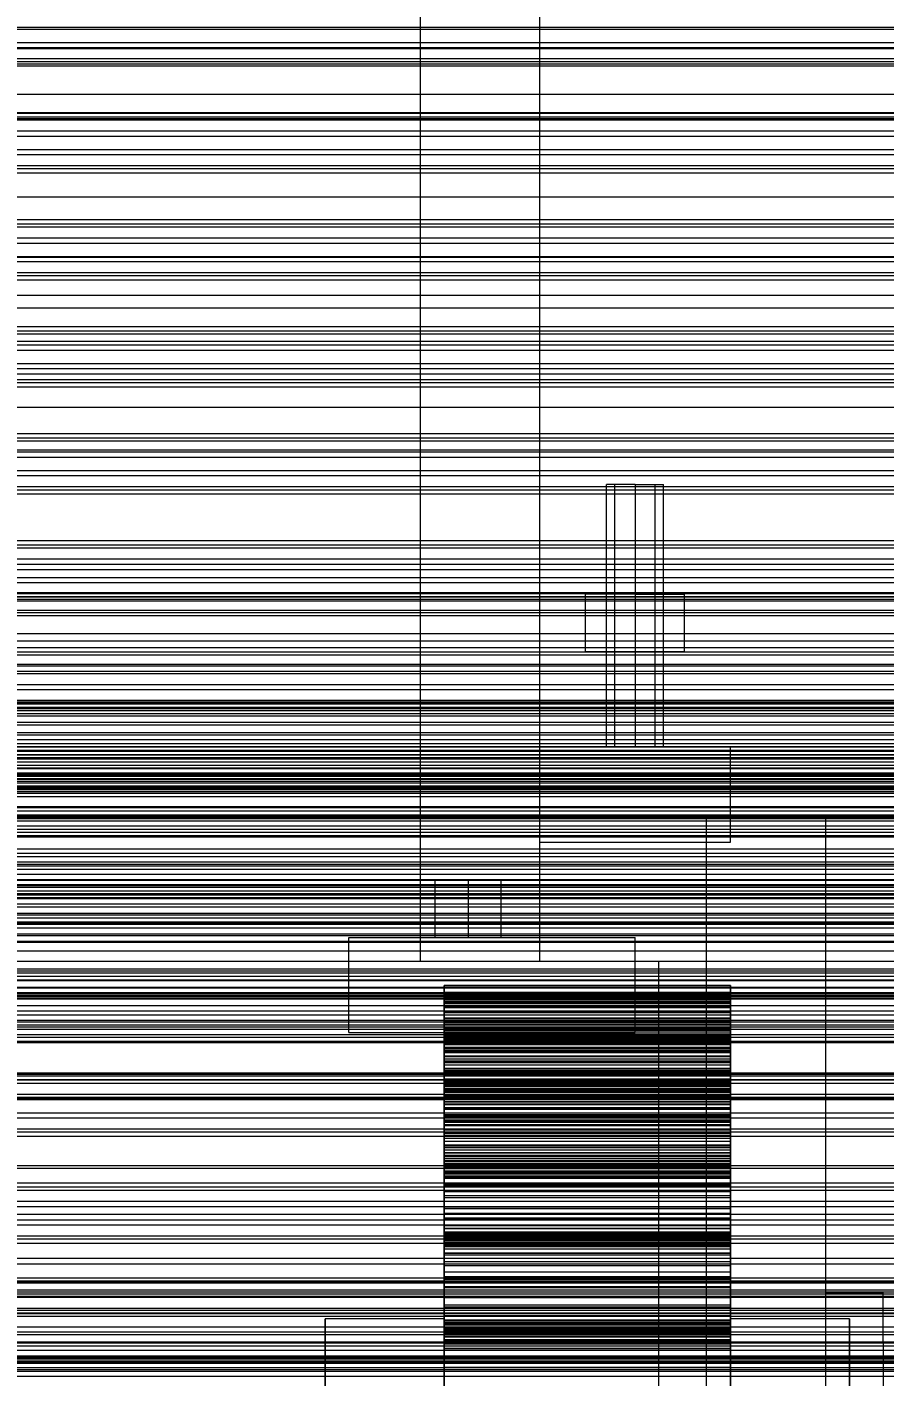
# Model space of a CAD drawing. Header units: millimetres. Extents: x -1970 to 59977, y -65068 to 6837.
# Drawn here: x 482.5 to 662.2, y -33817 to -33534 of the extents above; entities that cross this region are included whole.
import ezdxf

# ---------------------------------------------------------------- set-up
doc = ezdxf.new("R2010")
doc.units = ezdxf.units.MM
for name, color, linetype, lineweight in [('COTAS_O', 1, 'Continuous', 0), ('frontal_briquetadora', 7, 'Continuous', 0), ('frontal_C03', 7, 'Continuous', 0), ('frontal_mezcladora', 7, 'Continuous', 0), ('frontal_secador', 7, 'Continuous', 0), ('frontal_tolva', 7, 'Continuous', 0)]:
    doc.layers.add(name, color=color, linetype=linetype, lineweight=lineweight)
doc.dimstyles.new('R19_100', dxfattribs={"dimtxt": 250, "dimasz": 150, "dimexe": 150, "dimexo": 80, "dimgap": 100, "dimtad": 1, "dimtih": 1, "dimtoh": 1, "dimdsep": 46, "dimcen": 0.09, "dimadec": 0, "dimazin": 0, "dimtfac": 1, "dimtdec": 4, "dimtofl": 0, "dimtmove": 0, "dimatfit": 3, "dimfxl": 1, "dimtolj": 1, "dimtzin": 0, "dimarcsym": 0})

# ---------------------------------------------------------------- blocks, each defined once
blk = doc.blocks.new('*D39')
at = {"layer": 'COTAS_O', "color": 0, "lineweight": -2, "transparency": 16777216}
for p, q in [((-1725, -34320), (-1725, -33550)), ((1725, -34320), (1725, -33550)), ((-1575, -33700), (1575, -33700))]:
    blk.add_line(p, q, dxfattribs=at)
at = {"layer": 'COTAS_O', "color": 0, "transparency": 16777216}
for points in [[(-1575, -33675), (-1575, -33725), (-1725, -33700)], [(1575, -33675), (1575, -33725), (1725, -33700)]]:
    blk.add_solid(points, dxfattribs=at)
at = {"layer": 'Defpoints', "color": 0, "transparency": 16777216}
for p in [(1725, -33700), (-1725, -34400), (1725, -34400)]:
    blk.add_point(p, dxfattribs=at)

msp = doc.modelspace()

# ---------------------------------------------------------------- linework, layer by layer
at = {"layer": 'frontal_briquetadora'}
for p, q in [((570, -33737.351), (570, -33735.082)), ((630, -33735.082), (570, -33735.082)), ((570, -33735.082), (570, -33735.179)), ((630, -33735.179), (570, -33735.179)), ((570, -33735.179), (570, -33737.484)), ((570, -33738.497), (570, -33736.551)), ((630, -33736.551), (570, -33736.551)), ((570, -33736.551), (570, -33738.15)), ((630, -33737.351), (630, -33735.082)), ((630, -33735.082), (630, -33735.179)), ((630, -33735.179), (630, -33737.484)), ((630, -33738.497), (630, -33736.551)), ((630, -33736.551), (630, -33738.15)), ((570, -33738.815), (570, -33737.026)), ((630, -33737.026), (570, -33737.026)), ((570, -33737.026), (570, -33738.924)), ((570, -33739.636), (570, -33737.351)), ((630, -33737.351), (570, -33737.351)), ((630, -33737.484), (570, -33737.484)), ((570, -33737.484), (570, -33739.8)), ((630, -33738.15), (570, -33738.15)), ((570, -33738.15), (570, -33740.677)), ((570, -33740.487), (570, -33738.497)), ((630, -33738.497), (570, -33738.497)), ((570, -33741.363), (570, -33738.815)), ((630, -33738.815), (570, -33738.815)), ((630, -33738.924), (570, -33738.924)), ((570, -33738.924), (570, -33740.87)), ((630, -33738.815), (630, -33737.026)), ((630, -33737.026), (630, -33738.924)), ((630, -33739.636), (630, -33737.351)), ((630, -33737.484), (630, -33739.8)), ((630, -33738.15), (630, -33740.677)), ((630, -33740.487), (630, -33738.497)), ((630, -33741.363), (630, -33738.815)), ((630, -33738.924), (630, -33740.87)), ((570, -33741.93), (570, -33739.636)), ((630, -33739.636), (570, -33739.636)), ((630, -33739.8), (570, -33739.8)), ((570, -33739.8), (570, -33742.123)), ((570, -33742.516), (570, -33740.487)), ((630, -33740.487), (570, -33740.487)), ((630, -33740.677), (570, -33740.677)), ((570, -33740.677), (570, -33743.186)), ((630, -33740.87), (570, -33740.87)), ((570, -33740.87), (570, -33742.858)), ((570, -33743.89), (570, -33741.363)), ((630, -33741.363), (570, -33741.363)), ((570, -33744.23), (570, -33741.93)), ((630, -33741.93), (570, -33741.93)), ((630, -33742.123), (570, -33742.123)), ((570, -33742.123), (570, -33744.446)), ((630, -33741.93), (630, -33739.636)), ((630, -33739.8), (630, -33742.123)), ((630, -33742.516), (630, -33740.487)), ((630, -33740.677), (630, -33743.186)), ((630, -33740.87), (630, -33742.858)), ((630, -33743.89), (630, -33741.363)), ((630, -33744.23), (630, -33741.93)), ((630, -33742.123), (630, -33744.446)), ((570, -33744.58), (570, -33742.516)), ((630, -33742.516), (570, -33742.516)), ((570, -33742.858), (570, -33744.886)), ((570, -33746.078), (570, -33742.862)), ((630, -33742.862), (570, -33742.862)), ((570, -33742.862), (570, -33744.352)), ((630, -33743.186), (570, -33743.186)), ((570, -33743.186), (570, -33745.672)), ((570, -33745.318), (570, -33743.885)), ((630, -33743.885), (570, -33743.885)), ((570, -33743.885), (570, -33747.277)), ((570, -33746.39), (570, -33743.89)), ((570, -33746.528), (570, -33744.23)), ((630, -33744.23), (570, -33744.23)), ((630, -33744.352), (570, -33744.352)), ((570, -33744.352), (570, -33745.915)), ((630, -33744.446), (570, -33744.446)), ((570, -33744.446), (570, -33746.764)), ((570, -33746.676), (570, -33744.58)), ((630, -33744.58), (570, -33744.58)), ((630, -33744.886), (570, -33744.886)), ((570, -33744.886), (570, -33746.95)), ((630, -33744.58), (630, -33742.516)), ((630, -33742.858), (630, -33744.886)), ((630, -33746.078), (630, -33742.862)), ((630, -33742.862), (630, -33744.352)), ((630, -33743.186), (630, -33745.672)), ((630, -33745.318), (630, -33743.885)), ((630, -33743.885), (630, -33747.277)), ((630, -33746.39), (630, -33743.89)), ((630, -33746.528), (630, -33744.23)), ((630, -33744.352), (630, -33745.915)), ((630, -33744.446), (630, -33746.764)), ((630, -33746.676), (630, -33744.58)), ((630, -33744.886), (630, -33746.95)), ((570, -33746.827), (570, -33745.318)), ((630, -33745.318), (570, -33745.318)), ((630, -33745.672), (570, -33745.672)), ((570, -33745.672), (570, -33748.127)), ((630, -33745.915), (570, -33745.915)), ((570, -33745.915), (570, -33747.548)), ((570, -33748.735), (570, -33746.078)), ((630, -33746.078), (570, -33746.078)), ((570, -33748.856), (570, -33746.39)), ((630, -33746.39), (570, -33746.39)), ((570, -33748.819), (570, -33746.528)), ((630, -33746.528), (570, -33746.528)), ((570, -33748.801), (570, -33746.676)), ((630, -33746.676), (570, -33746.676)), ((630, -33746.764), (570, -33746.764)), ((570, -33746.764), (570, -33749.07)), ((570, -33748.409), (570, -33746.827)), ((630, -33746.827), (570, -33746.827)), ((630, -33746.95), (570, -33746.95)), ((570, -33746.95), (570, -33749.047)), ((630, -33747.277), (570, -33747.277)), ((570, -33747.277), (570, -33749.94)), ((630, -33747.548), (570, -33747.548)), ((570, -33747.548), (570, -33749.25)), ((630, -33746.827), (630, -33745.318)), ((630, -33745.672), (630, -33748.127)), ((630, -33745.915), (630, -33747.548)), ((630, -33748.735), (630, -33746.078)), ((630, -33748.856), (630, -33746.39)), ((630, -33748.819), (630, -33746.528)), ((630, -33748.801), (630, -33746.676)), ((630, -33746.764), (630, -33749.07)), ((630, -33748.409), (630, -33746.827)), ((630, -33746.95), (630, -33749.047)), ((630, -33747.277), (630, -33749.94)), ((630, -33747.548), (630, -33749.25)), ((630, -33748.127), (570, -33748.127)), ((570, -33748.127), (570, -33750.545)), ((570, -33750.064), (570, -33748.409)), ((630, -33748.409), (570, -33748.409)), ((570, -33751.343), (570, -33748.735)), ((630, -33748.735), (570, -33748.735)), ((570, -33750.953), (570, -33748.801)), ((630, -33748.801), (570, -33748.801)), ((570, -33751.095), (570, -33748.819)), ((630, -33748.819), (570, -33748.819)), ((570, -33751.279), (570, -33748.856)), ((630, -33748.856), (570, -33748.856)), ((630, -33749.047), (570, -33749.047)), ((570, -33749.047), (570, -33751.177)), ((630, -33749.07), (570, -33749.07)), ((570, -33749.07), (570, -33751.356)), ((630, -33749.25), (570, -33749.25)), ((570, -33749.25), (570, -33751.02)), ((630, -33749.94), (570, -33749.94)), ((570, -33749.94), (570, -33752.551)), ((570, -33751.79), (570, -33750.064)), ((630, -33750.064), (570, -33750.064)), ((630, -33750.545), (570, -33750.545)), ((570, -33750.545), (570, -33752.915)), ((630, -33748.127), (630, -33750.545)), ((630, -33750.064), (630, -33748.409)), ((630, -33751.343), (630, -33748.735)), ((630, -33750.953), (630, -33748.801)), ((630, -33751.095), (630, -33748.819)), ((630, -33751.279), (630, -33748.856)), ((630, -33749.047), (630, -33751.177)), ((630, -33749.07), (630, -33751.356)), ((630, -33749.25), (630, -33751.02)), ((630, -33749.94), (630, -33752.551)), ((630, -33751.79), (630, -33750.064)), ((630, -33750.545), (630, -33752.915)), ((570, -33753.136), (570, -33750.953)), ((630, -33750.953), (570, -33750.953)), ((630, -33751.02), (570, -33751.02)), ((570, -33751.02), (570, -33752.857)), ((570, -33753.342), (570, -33751.095)), ((630, -33751.095), (570, -33751.095)), ((630, -33751.177), (570, -33751.177)), ((570, -33751.177), (570, -33753.345)), ((570, -33753.651), (570, -33751.279)), ((630, -33751.279), (570, -33751.279)), ((570, -33753.895), (570, -33751.343)), ((630, -33751.343), (570, -33751.343)), ((630, -33751.356), (570, -33751.356)), ((570, -33751.356), (570, -33753.604)), ((570, -33753.588), (570, -33751.79)), ((630, -33751.79), (570, -33751.79)), ((630, -33752.551), (570, -33752.551)), ((570, -33752.551), (570, -33755.103)), ((630, -33752.857), (570, -33752.857)), ((570, -33752.857), (570, -33754.768)), ((630, -33752.915), (570, -33752.915)), ((570, -33752.915), (570, -33755.223)), ((570, -33763.445), (570, -33753.136)), ((630, -33753.136), (570, -33753.136)), ((570, -33763.625), (570, -33753.342)), ((630, -33753.342), (570, -33753.342)), ((630, -33753.345), (570, -33753.345)), ((570, -33753.345), (570, -33763.628)), ((630, -33753.136), (630, -33750.953)), ((630, -33751.02), (630, -33752.857)), ((630, -33753.342), (630, -33751.095)), ((630, -33751.177), (630, -33753.345)), ((630, -33753.651), (630, -33751.279)), ((630, -33753.895), (630, -33751.343)), ((630, -33751.356), (630, -33753.604)), ((630, -33753.588), (630, -33751.79)), ((630, -33752.551), (630, -33755.103)), ((630, -33752.857), (630, -33754.768)), ((630, -33752.915), (630, -33755.223)), ((630, -33763.445), (630, -33753.136)), ((630, -33763.625), (630, -33753.342)), ((630, -33753.345), (630, -33763.628)), ((570, -33755.465), (570, -33753.588)), ((630, -33753.588), (570, -33753.588)), ((630, -33753.604), (570, -33753.604)), ((570, -33753.604), (570, -33763.854)), ((570, -33755.955), (570, -33753.651)), ((630, -33753.651), (570, -33753.651)), ((570, -33754.755), (570, -33753.796)), ((630, -33753.796), (570, -33753.796)), ((570, -33753.796), (570, -33758.467)), ((570, -33756.383), (570, -33753.895)), ((630, -33753.895), (570, -33753.895)), ((570, -33755.813), (570, -33754.755)), ((630, -33754.755), (570, -33754.755)), ((630, -33754.768), (570, -33754.768)), ((570, -33754.768), (570, -33756.775)), ((630, -33755.103), (570, -33755.103)), ((570, -33755.103), (570, -33757.587)), ((630, -33755.223), (570, -33755.223)), ((570, -33755.223), (570, -33757.435)), ((570, -33760.14), (570, -33755.316)), ((630, -33755.316), (570, -33755.316)), ((570, -33755.316), (570, -33756.211)), ((570, -33757.446), (570, -33755.465)), ((630, -33755.465), (570, -33755.465)), ((570, -33756.969), (570, -33755.813)), ((630, -33755.813), (570, -33755.813)), ((570, -33758.156), (570, -33755.955)), ((630, -33755.955), (570, -33755.955)), ((630, -33756.211), (570, -33756.211)), ((570, -33756.211), (570, -33757.207)), ((570, -33758.799), (570, -33756.383)), ((630, -33756.383), (570, -33756.383)), ((630, -33755.465), (630, -33753.588)), ((630, -33753.604), (630, -33763.854)), ((630, -33755.955), (630, -33753.651)), ((630, -33754.755), (630, -33753.796)), ((630, -33753.796), (630, -33758.467)), ((630, -33756.383), (630, -33753.895)), ((630, -33755.813), (630, -33754.755)), ((630, -33754.768), (630, -33756.775)), ((630, -33755.103), (630, -33757.587)), ((630, -33755.223), (630, -33757.435)), ((630, -33760.14), (630, -33755.316)), ((630, -33755.316), (630, -33756.211)), ((630, -33757.446), (630, -33755.465)), ((630, -33756.969), (630, -33755.813)), ((630, -33758.156), (630, -33755.955)), ((630, -33756.211), (630, -33757.207)), ((630, -33758.799), (630, -33756.383)), ((630, -33756.775), (570, -33756.775)), ((570, -33756.775), (570, -33766.626)), ((570, -33758.223), (570, -33756.969)), ((630, -33756.969), (570, -33756.969)), ((630, -33757.207), (570, -33757.207)), ((570, -33757.207), (570, -33758.305)), ((630, -33757.435), (570, -33757.435)), ((570, -33757.435), (570, -33767.203)), ((570, -33767.213), (570, -33757.446)), ((630, -33757.446), (570, -33757.446)), ((630, -33757.587), (570, -33757.587)), ((570, -33757.587), (570, -33759.995)), ((570, -33767.834), (570, -33758.156)), ((630, -33758.156), (570, -33758.156)), ((570, -33759.577), (570, -33758.223)), ((630, -33758.223), (570, -33758.223)), ((630, -33758.305), (570, -33758.305)), ((570, -33758.305), (570, -33759.503)), ((630, -33758.467), (570, -33758.467)), ((570, -33758.467), (570, -33761.121)), ((570, -33761.129), (570, -33758.799)), ((630, -33758.799), (570, -33758.799)), ((630, -33756.775), (630, -33766.626)), ((630, -33758.223), (630, -33756.969)), ((630, -33757.207), (630, -33758.305)), ((630, -33757.435), (630, -33767.203)), ((630, -33767.213), (630, -33757.446)), ((630, -33757.587), (630, -33759.995)), ((630, -33767.834), (630, -33758.156)), ((630, -33759.577), (630, -33758.223)), ((630, -33758.305), (630, -33759.503)), ((630, -33758.467), (630, -33761.121)), ((630, -33761.129), (630, -33758.799)), ((630, -33759.503), (570, -33759.503)), ((570, -33759.503), (570, -33760.805)), ((570, -33761.034), (570, -33759.577)), ((630, -33759.577), (570, -33759.577)), ((630, -33759.995), (570, -33759.995)), ((570, -33759.995), (570, -33762.313)), ((570, -33762.785), (570, -33760.14)), ((630, -33760.14), (570, -33760.14)), ((630, -33760.805), (570, -33760.805)), ((570, -33760.805), (570, -33762.214)), ((570, -33762.608), (570, -33761.034)), ((630, -33761.034), (570, -33761.034)), ((630, -33761.121), (570, -33761.121)), ((570, -33761.121), (570, -33763.697)), ((570, -33763.354), (570, -33761.129)), ((630, -33761.129), (570, -33761.129)), ((630, -33759.503), (630, -33760.805)), ((630, -33761.034), (630, -33759.577)), ((630, -33759.995), (630, -33762.313)), ((630, -33762.785), (630, -33760.14)), ((630, -33760.805), (630, -33762.214)), ((630, -33762.608), (630, -33761.034)), ((630, -33761.121), (630, -33763.697)), ((630, -33763.354), (630, -33761.129)), ((630, -33762.214), (570, -33762.214)), ((570, -33762.214), (570, -33763.743)), ((630, -33762.313), (570, -33762.313)), ((570, -33762.313), (570, -33764.521)), ((570, -33764.34), (570, -33762.608)), ((630, -33762.608), (570, -33762.608)), ((570, -33765.349), (570, -33762.785)), ((630, -33762.785), (570, -33762.785)), ((570, -33765.421), (570, -33763.354)), ((630, -33763.354), (570, -33763.354)), ((570, -33763.628), (570, -33763.445)), ((630, -33763.445), (570, -33763.445)), ((570, -33766.626), (570, -33763.625)), ((630, -33763.625), (570, -33763.625)), ((630, -33763.697), (570, -33763.697)), ((570, -33763.697), (570, -33766.188)), ((630, -33763.743), (570, -33763.743)), ((570, -33763.743), (570, -33765.438)), ((630, -33763.854), (570, -33763.854)), ((570, -33763.854), (570, -33767.213)), ((570, -33773.239), (570, -33764.34)), ((630, -33764.34), (570, -33764.34)), ((630, -33764.521), (570, -33764.521)), ((570, -33764.521), (570, -33766.564)), ((630, -33762.214), (630, -33763.743)), ((630, -33762.313), (630, -33764.521)), ((630, -33764.34), (630, -33762.608)), ((630, -33765.349), (630, -33762.785)), ((630, -33765.421), (630, -33763.354)), ((630, -33763.628), (630, -33763.445)), ((630, -33766.626), (630, -33763.625)), ((630, -33763.697), (630, -33766.188)), ((630, -33763.743), (630, -33765.438)), ((630, -33763.854), (630, -33767.213)), ((630, -33773.239), (630, -33764.34)), ((630, -33764.521), (630, -33766.564)), ((570, -33767.824), (570, -33765.349)), ((630, -33765.349), (570, -33765.349)), ((570, -33774.184), (570, -33765.421)), ((630, -33765.421), (570, -33765.421)), ((630, -33765.438), (570, -33765.438)), ((570, -33765.438), (570, -33774.199)), ((630, -33766.188), (570, -33766.188)), ((570, -33766.188), (570, -33768.584)), ((630, -33766.564), (570, -33766.564)), ((570, -33766.564), (570, -33775.184)), ((630, -33766.626), (570, -33766.626)), ((630, -33767.203), (570, -33767.203)), ((570, -33767.203), (570, -33773.239)), ((630, -33767.213), (570, -33767.213)), ((630, -33767.824), (630, -33765.349)), ((630, -33774.184), (630, -33765.421)), ((630, -33765.438), (630, -33774.199)), ((630, -33766.188), (630, -33768.584)), ((630, -33766.564), (630, -33775.184)), ((630, -33767.203), (630, -33773.239)), ((570, -33770.203), (570, -33767.824)), ((630, -33767.824), (570, -33767.824)), ((570, -33774.199), (570, -33767.834)), ((630, -33767.834), (570, -33767.834)), ((630, -33768.584), (570, -33768.584)), ((570, -33768.584), (570, -33770.877)), ((570, -33774.696), (570, -33768.804)), ((630, -33768.804), (570, -33768.804)), ((570, -33768.804), (570, -33769.183)), ((630, -33769.183), (570, -33769.183)), ((570, -33769.183), (570, -33769.684)), ((630, -33769.684), (570, -33769.684)), ((570, -33769.684), (570, -33770.305)), ((570, -33772.474), (570, -33770.203)), ((630, -33770.203), (570, -33770.203)), ((630, -33770.305), (570, -33770.305)), ((570, -33770.305), (570, -33771.048)), ((630, -33770.203), (630, -33767.824)), ((630, -33774.199), (630, -33767.834)), ((630, -33768.584), (630, -33770.877)), ((630, -33774.696), (630, -33768.804)), ((630, -33768.804), (630, -33769.183)), ((630, -33769.183), (630, -33769.684)), ((630, -33769.684), (630, -33770.305)), ((630, -33772.474), (630, -33770.203)), ((630, -33770.305), (630, -33771.048)), ((570, -33771.057), (570, -33770.745)), ((630, -33770.745), (570, -33770.745)), ((570, -33770.745), (570, -33776.759)), ((630, -33770.877), (570, -33770.877)), ((570, -33770.877), (570, -33773.05)), ((630, -33771.048), (570, -33771.048)), ((570, -33771.048), (570, -33771.918)), ((570, -33771.491), (570, -33771.057)), ((630, -33771.057), (570, -33771.057)), ((570, -33772.048), (570, -33771.491)), ((630, -33771.491), (570, -33771.491)), ((630, -33771.918), (570, -33771.918)), ((570, -33771.918), (570, -33772.923)), ((570, -33772.731), (570, -33772.048)), ((630, -33772.048), (570, -33772.048)), ((570, -33774.622), (570, -33772.474)), ((630, -33772.474), (570, -33772.474)), ((570, -33773.542), (570, -33772.731)), ((630, -33772.731), (570, -33772.731)), ((630, -33772.923), (570, -33772.923)), ((570, -33772.923), (570, -33774.08)), ((630, -33773.05), (570, -33773.05)), ((570, -33773.05), (570, -33775.08)), ((630, -33773.239), (570, -33773.239)), ((630, -33771.057), (630, -33770.745)), ((630, -33770.745), (630, -33776.759)), ((630, -33770.877), (630, -33773.05)), ((630, -33771.048), (630, -33771.918)), ((630, -33771.491), (630, -33771.057)), ((630, -33772.048), (630, -33771.491)), ((630, -33771.918), (630, -33772.923)), ((630, -33772.731), (630, -33772.048)), ((630, -33774.622), (630, -33772.474)), ((630, -33773.542), (630, -33772.731)), ((630, -33772.923), (630, -33774.08)), ((630, -33773.05), (630, -33775.08)), ((570, -33774.492), (570, -33773.542)), ((630, -33773.542), (570, -33773.542)), ((630, -33774.08), (570, -33774.08)), ((570, -33774.08), (570, -33775.45)), ((570, -33782.95), (570, -33774.184)), ((630, -33774.184), (570, -33774.184)), ((630, -33774.199), (570, -33774.199)), ((570, -33775.597), (570, -33774.492)), ((630, -33774.492), (570, -33774.492)), ((570, -33776.623), (570, -33774.622)), ((630, -33774.622), (570, -33774.622)), ((570, -33777.214), (570, -33774.696)), ((630, -33774.696), (570, -33774.696)), ((630, -33775.08), (570, -33775.08)), ((570, -33775.08), (570, -33776.898)), ((630, -33775.184), (570, -33775.184)), ((570, -33775.184), (570, -33784.236)), ((630, -33775.45), (570, -33775.45)), ((570, -33775.45), (570, -33782.95)), ((570, -33776.921), (570, -33775.597)), ((630, -33775.597), (570, -33775.597)), ((630, -33774.492), (630, -33773.542)), ((630, -33774.08), (630, -33775.45)), ((630, -33782.95), (630, -33774.184)), ((630, -33775.597), (630, -33774.492)), ((630, -33776.623), (630, -33774.622)), ((630, -33777.214), (630, -33774.696)), ((630, -33775.08), (630, -33776.898)), ((630, -33775.184), (630, -33784.236)), ((630, -33775.45), (630, -33782.95)), ((630, -33776.921), (630, -33775.597)), ((570, -33778.406), (570, -33776.623)), ((630, -33776.623), (570, -33776.623)), ((630, -33776.759), (570, -33776.759)), ((570, -33776.759), (570, -33779.254)), ((630, -33776.898), (570, -33776.898)), ((570, -33776.898), (570, -33784.217)), ((570, -33784.236), (570, -33776.921)), ((630, -33776.921), (570, -33776.921)), ((570, -33779.629), (570, -33777.214)), ((630, -33777.214), (570, -33777.214)), ((570, -33785.535), (570, -33778.406)), ((630, -33778.406), (570, -33778.406)), ((630, -33778.406), (630, -33776.623)), ((630, -33776.759), (630, -33779.254)), ((630, -33776.898), (630, -33784.217)), ((630, -33784.236), (630, -33776.921)), ((630, -33779.629), (630, -33777.214)), ((630, -33785.535), (630, -33778.406)), ((630, -33779.254), (570, -33779.254)), ((570, -33779.254), (570, -33781.642)), ((570, -33781.933), (570, -33779.629)), ((630, -33779.629), (570, -33779.629)), ((630, -33781.642), (570, -33781.642)), ((570, -33781.642), (570, -33783.917)), ((630, -33779.254), (630, -33781.642)), ((630, -33781.933), (630, -33779.629)), ((630, -33781.642), (630, -33783.917)), ((570, -33784.118), (570, -33781.933)), ((630, -33781.933), (570, -33781.933)), ((630, -33782.95), (570, -33782.95)), ((630, -33783.917), (570, -33783.917)), ((570, -33783.917), (570, -33786.071)), ((570, -33786.172), (570, -33784.118)), ((630, -33784.118), (570, -33784.118)), ((570, -33784.217), (570, -33795.275)), ((630, -33784.217), (570, -33784.217)), ((630, -33784.236), (570, -33784.236)), ((630, -33784.118), (630, -33781.933)), ((630, -33783.917), (630, -33786.071)), ((630, -33786.172), (630, -33784.118)), ((630, -33784.217), (630, -33795.275)), ((570, -33796.822), (570, -33785.535)), ((630, -33785.535), (570, -33785.535)), ((630, -33786.071), (570, -33786.071)), ((570, -33786.071), (570, -33788.091)), ((570, -33788.08), (570, -33786.172)), ((630, -33786.172), (570, -33786.172)), ((570, -33786.887), (570, -33786.832)), ((630, -33786.832), (570, -33786.832)), ((570, -33786.832), (570, -33786.915)), ((570, -33787.082), (570, -33786.887)), ((630, -33786.887), (570, -33786.887)), ((630, -33786.915), (570, -33786.915)), ((570, -33786.915), (570, -33787.133)), ((570, -33787.426), (570, -33787.082)), ((630, -33787.082), (570, -33787.082)), ((630, -33787.133), (570, -33787.133)), ((570, -33787.133), (570, -33793.952)), ((570, -33787.927), (570, -33787.426)), ((630, -33787.426), (570, -33787.426)), ((630, -33796.822), (630, -33785.535)), ((630, -33786.071), (630, -33788.091)), ((630, -33788.08), (630, -33786.172)), ((630, -33786.887), (630, -33786.832)), ((630, -33786.832), (630, -33786.915)), ((630, -33787.082), (630, -33786.887)), ((630, -33786.915), (630, -33787.133)), ((630, -33787.426), (630, -33787.082)), ((630, -33787.133), (630, -33793.952)), ((630, -33787.927), (630, -33787.426)), ((570, -33788.61), (570, -33787.927)), ((630, -33787.927), (570, -33787.927)), ((570, -33789.813), (570, -33788.08)), ((630, -33788.08), (570, -33788.08)), ((630, -33788.091), (570, -33788.091)), ((570, -33788.091), (570, -33789.962)), ((570, -33789.548), (570, -33788.61)), ((630, -33788.61), (570, -33788.61)), ((570, -33788.962), (570, -33788.951)), ((630, -33788.951), (570, -33788.951)), ((570, -33788.951), (570, -33789.083)), ((570, -33789.112), (570, -33788.962)), ((630, -33788.962), (570, -33788.962)), ((630, -33789.083), (570, -33789.083)), ((570, -33789.083), (570, -33789.364)), ((570, -33789.398), (570, -33789.112)), ((630, -33789.112), (570, -33789.112)), ((630, -33789.364), (570, -33789.364)), ((570, -33789.364), (570, -33789.806)), ((570, -33796.302), (570, -33789.398)), ((630, -33789.398), (570, -33789.398)), ((570, -33795.275), (570, -33789.548)), ((630, -33789.548), (570, -33789.548)), ((570, -33789.806), (570, -33790.432)), ((570, -33791.291), (570, -33789.813)), ((630, -33789.813), (570, -33789.813)), ((630, -33789.962), (570, -33789.962)), ((570, -33789.962), (570, -33791.655)), ((630, -33788.61), (630, -33787.927)), ((630, -33789.813), (630, -33788.08)), ((630, -33788.091), (630, -33789.962)), ((630, -33789.548), (630, -33788.61)), ((630, -33788.962), (630, -33788.951)), ((630, -33788.951), (630, -33789.083)), ((630, -33789.112), (630, -33788.962)), ((630, -33789.083), (630, -33789.364)), ((630, -33789.398), (630, -33789.112)), ((630, -33789.364), (630, -33789.806)), ((630, -33796.302), (630, -33789.398)), ((630, -33795.275), (630, -33789.548)), ((630, -33789.806), (630, -33790.432)), ((630, -33791.291), (630, -33789.813)), ((630, -33789.962), (630, -33791.655)), ((630, -33790.432), (570, -33790.432)), ((570, -33790.432), (570, -33791.318)), ((570, -33796.798), (570, -33791.291)), ((630, -33791.291), (570, -33791.291)), ((630, -33791.318), (570, -33791.318)), ((570, -33791.318), (570, -33796.822)), ((630, -33791.655), (570, -33791.655)), ((570, -33791.655), (570, -33793.089)), ((630, -33793.089), (570, -33793.089)), ((570, -33793.089), (570, -33798.37)), ((630, -33790.432), (630, -33791.318)), ((630, -33796.798), (630, -33791.291)), ((630, -33791.318), (630, -33796.822)), ((630, -33791.655), (630, -33793.089)), ((630, -33793.089), (630, -33798.37)), ((630, -33793.952), (570, -33793.952)), ((570, -33793.952), (570, -33796.208)), ((630, -33795.275), (570, -33795.275)), ((630, -33793.952), (630, -33796.208)), ((630, -33796.208), (570, -33796.208)), ((570, -33796.208), (570, -33798.34)), ((570, -33798.52), (570, -33796.302)), ((630, -33796.302), (570, -33796.302)), ((570, -33809.593), (570, -33796.798)), ((630, -33796.798), (570, -33796.798)), ((630, -33796.822), (570, -33796.822)), ((630, -33798.34), (570, -33798.34)), ((570, -33798.34), (570, -33800.342)), ((630, -33798.37), (570, -33798.37)), ((570, -33798.37), (570, -33811.324)), ((570, -33800.613), (570, -33798.52)), ((630, -33798.52), (570, -33798.52)), ((630, -33796.208), (630, -33798.34)), ((630, -33798.52), (630, -33796.302)), ((630, -33809.593), (630, -33796.798)), ((630, -33798.34), (630, -33800.342)), ((630, -33798.37), (630, -33811.324)), ((630, -33800.613), (630, -33798.52)), ((630, -33800.342), (570, -33800.342)), ((570, -33800.342), (570, -33802.206)), ((570, -33802.574), (570, -33800.613)), ((630, -33800.613), (570, -33800.613)), ((630, -33800.342), (630, -33802.206)), ((630, -33802.574), (630, -33800.613)), ((630, -33802.206), (570, -33802.206)), ((570, -33802.206), (570, -33803.919)), ((570, -33804.394), (570, -33802.574)), ((630, -33802.574), (570, -33802.574)), ((630, -33803.919), (570, -33803.919)), ((570, -33803.919), (570, -33805.465)), ((570, -33806.062), (570, -33804.394)), ((630, -33804.394), (570, -33804.394)), ((630, -33802.206), (630, -33803.919)), ((630, -33804.394), (630, -33802.574)), ((630, -33803.919), (630, -33805.465)), ((630, -33806.062), (630, -33804.394)), ((570, -33805.052), (545, -33805.052)), ((545, -33805.052), (545, -33808.19)), ((545, -33807.856), (545, -33805.052)), ((545, -33805.89), (545, -33805.719)), ((545, -33805.719), (545, -33811.357)), ((545, -33811.836), (545, -33805.89)), ((570, -33808.19), (570, -33805.052)), ((570, -33805.052), (570, -33807.856)), ((570, -33805.321), (570, -33805.294)), ((630, -33805.294), (570, -33805.294)), ((570, -33805.294), (570, -33805.468)), ((570, -33805.522), (570, -33805.321)), ((630, -33805.321), (570, -33805.321)), ((630, -33805.465), (570, -33805.465)), ((570, -33805.465), (570, -33806.814)), ((630, -33805.468), (570, -33805.468)), ((570, -33805.468), (570, -33805.928)), ((570, -33805.884), (570, -33805.522)), ((630, -33805.522), (570, -33805.522)), ((570, -33811.357), (570, -33805.719)), ((570, -33805.719), (570, -33805.89)), ((570, -33806.399), (570, -33805.884)), ((630, -33805.884), (570, -33805.884)), ((570, -33805.89), (570, -33811.836)), ((630, -33805.928), (570, -33805.928)), ((570, -33805.928), (570, -33809.593)), ((570, -33807.562), (570, -33806.062)), ((630, -33806.062), (570, -33806.062)), ((570, -33807.061), (570, -33806.399)), ((630, -33806.399), (570, -33806.399)), ((630, -33806.814), (570, -33806.814)), ((570, -33806.814), (570, -33807.878)), ((570, -33807.866), (570, -33807.061)), ((630, -33807.061), (570, -33807.061)), ((655, -33805.052), (630, -33805.052)), ((630, -33808.19), (630, -33805.052)), ((630, -33805.052), (630, -33807.856)), ((630, -33805.321), (630, -33805.294)), ((630, -33805.294), (630, -33805.468)), ((630, -33805.522), (630, -33805.321)), ((630, -33805.465), (630, -33806.814)), ((630, -33805.468), (630, -33805.928)), ((630, -33805.884), (630, -33805.522)), ((630, -33811.357), (630, -33805.719)), ((630, -33805.719), (630, -33805.89)), ((630, -33806.399), (630, -33805.884)), ((630, -33805.89), (630, -33811.836)), ((630, -33805.928), (630, -33809.593)), ((630, -33807.562), (630, -33806.062)), ((630, -33807.061), (630, -33806.399)), ((630, -33806.814), (630, -33807.878)), ((630, -33807.866), (630, -33807.061)), ((655, -33805.052), (655, -33808.19)), ((655, -33807.856), (655, -33805.052)), ((655, -33805.89), (655, -33805.719)), ((655, -33805.719), (655, -33811.357)), ((655, -33811.836), (655, -33805.89)), ((545, -33816.046), (545, -33807.856)), ((545, -33808.19), (545, -33816.647)), ((570, -33807.505), (570, -33807.39)), ((630, -33807.39), (570, -33807.39)), ((570, -33807.39), (570, -33807.477)), ((630, -33807.477), (570, -33807.477)), ((570, -33807.477), (570, -33807.741)), ((570, -33807.908), (570, -33807.505)), ((630, -33807.505), (570, -33807.505)), ((570, -33808.863), (570, -33807.562)), ((630, -33807.562), (570, -33807.562)), ((630, -33807.741), (570, -33807.741)), ((570, -33807.741), (570, -33808.166)), ((570, -33807.856), (570, -33816.046)), ((570, -33815.269), (570, -33807.866)), ((630, -33807.866), (570, -33807.866)), ((630, -33807.878), (570, -33807.878)), ((570, -33807.878), (570, -33811.298)), ((570, -33811.324), (570, -33807.908)), ((630, -33807.908), (570, -33807.908)), ((630, -33808.166), (570, -33808.166)), ((570, -33808.166), (570, -33808.744)), ((570, -33816.647), (570, -33808.19)), ((630, -33808.744), (570, -33808.744)), ((570, -33808.744), (570, -33809.471)), ((570, -33809.875), (570, -33808.863)), ((630, -33808.863), (570, -33808.863)), ((630, -33809.471), (570, -33809.471)), ((570, -33809.471), (570, -33810.341)), ((630, -33809.593), (570, -33809.593)), ((570, -33813.044), (570, -33809.875)), ((630, -33809.875), (570, -33809.875)), ((630, -33807.505), (630, -33807.39)), ((630, -33807.39), (630, -33807.477)), ((630, -33807.477), (630, -33807.741)), ((630, -33807.908), (630, -33807.505)), ((630, -33808.863), (630, -33807.562)), ((630, -33807.741), (630, -33808.166)), ((630, -33807.856), (630, -33816.046)), ((630, -33815.269), (630, -33807.866)), ((630, -33807.878), (630, -33811.298)), ((630, -33811.324), (630, -33807.908)), ((630, -33808.166), (630, -33808.744)), ((630, -33816.647), (630, -33808.19)), ((630, -33808.744), (630, -33809.471)), ((630, -33809.875), (630, -33808.863)), ((630, -33809.471), (630, -33810.341)), ((630, -33813.044), (630, -33809.875)), ((655, -33816.046), (655, -33807.856)), ((655, -33808.19), (655, -33816.647)), ((545, -33811.357), (545, -33821.688)), ((545, -33822.381), (545, -33811.836)), ((630, -33810.341), (570, -33810.341)), ((570, -33810.341), (570, -33817.787)), ((630, -33811.298), (570, -33811.298)), ((570, -33811.298), (570, -33825.189)), ((630, -33811.324), (570, -33811.324)), ((570, -33821.688), (570, -33811.357)), ((570, -33811.836), (570, -33822.381)), ((630, -33810.341), (630, -33817.787)), ((630, -33811.298), (630, -33825.189)), ((630, -33821.688), (630, -33811.357)), ((630, -33811.836), (630, -33822.381)), ((655, -33811.357), (655, -33821.688)), ((655, -33822.381), (655, -33811.836)), ((570, -33827.016), (570, -33813.044)), ((630, -33813.044), (570, -33813.044)), ((570, -33817.149), (570, -33815.269)), ((630, -33815.269), (570, -33815.269)), ((630, -33827.016), (630, -33813.044)), ((630, -33817.149), (630, -33815.269)), ((545, -33828), (545, -33816.046)), ((545, -33816.647), (545, -33828.749)), ((570, -33816.046), (570, -33828)), ((570, -33828.749), (570, -33816.647)), ((630, -33816.046), (630, -33828)), ((630, -33828.749), (630, -33816.647)), ((655, -33828), (655, -33816.046)), ((655, -33816.647), (655, -33828.749))]:
    msp.add_line(p, q, dxfattribs=at)
at = {"layer": 'frontal_C03'}
for p, q in [((-1250, -33534.433), (1250, -33534.433)), ((1250, -33537.285), (-1250, -33537.285)), ((1250, -33538.342), (-1250, -33538.342)), ((-1500, -33538.458), (1500, -33538.458)), ((1250, -33540.65), (-1250, -33540.65)), ((1250, -33541.303), (-1250, -33541.303)), ((1250, -33542.184), (-1250, -33542.184)), ((1250, -33551.991), (-1250, -33551.991)), ((1250, -33552.872), (-1250, -33552.872)), ((1250, -33553.526), (-1250, -33553.526)), ((1250, -33555.833), (-1250, -33555.833)), ((-1250, -33556.89), (1250, -33556.89)), ((1250, -33559.742), (-1250, -33559.742)), ((1250, -33560.8), (-1250, -33560.8)), ((1250, -33563.107), (-1250, -33563.107)), ((1250, -33563.761), (-1250, -33563.761)), ((1250, -33564.642), (-1250, -33564.642)), ((1250, -33574.448), (-1250, -33574.448)), ((1250, -33575.33), (-1250, -33575.33)), ((1250, -33575.983), (-1250, -33575.983)), ((1250, -33578.291), (-1250, -33578.291)), ((-1250, -33579.348), (1250, -33579.348)), ((1250, -33582.2), (-1250, -33582.2)), ((1250, -33583.257), (-1250, -33583.257)), ((1250, -33585.565), (-1250, -33585.565)), ((1250, -33586.218), (-1250, -33586.218)), ((1250, -33587.1), (-1250, -33587.1)), ((1250, -33596.906), (-1250, -33596.906)), ((1250, -33597.787), (-1250, -33597.787)), ((1250, -33598.441), (-1250, -33598.441)), ((1250, -33600.748), (-1250, -33600.748)), ((-1250, -33601.806), (1250, -33601.806)), ((1250, -33604.658), (-1250, -33604.658)), ((1250, -33605.715), (-1250, -33605.715)), ((1250, -33608.022), (-1250, -33608.022)), ((1250, -33608.676), (-1250, -33608.676)), ((1250, -33609.557), (-1250, -33609.557)), ((-1500, -33613.77), (1500, -33613.77)), ((1250, -33619.364), (-1250, -33619.364)), ((1250, -33620.245), (-1250, -33620.245)), ((1500, -33622.753), (-1500, -33622.753)), ((1250, -33620.898), (-1250, -33620.898)), ((1250, -33623.206), (-1250, -33623.206)), ((-1250, -33624.263), (1250, -33624.263)), ((1250, -33627.115), (-1250, -33627.115)), ((1250, -33628.173), (-1250, -33628.173)), ((1250, -33630.48), (-1250, -33630.48)), ((1250, -33631.134), (-1250, -33631.134)), ((1250, -33632.015), (-1250, -33632.015)), ((1250, -33641.821), (-1250, -33641.821)), ((1250, -33642.703), (-1250, -33642.703)), ((1250, -33643.356), (-1250, -33643.356)), ((1250, -33645.664), (-1250, -33645.664)), ((1500, -33647.876), (-1500, -33647.876)), ((-1250, -33646.721), (1250, -33646.721)), ((1250, -33649.573), (-1250, -33649.573)), ((1250, -33650.63), (-1250, -33650.63)), ((-1250, -33652.647), (1250, -33652.647)), ((1250, -33652.938), (-1250, -33652.938)), ((-1250, -33653.444), (1250, -33653.444)), ((1250, -33653.591), (-1250, -33653.591)), ((-1250, -33654.029), (1250, -33654.029)), ((1250, -33654.473), (-1250, -33654.473)), ((-1500, -33656.859), (1500, -33656.859)), ((-1250, -33656.367), (1250, -33656.367)), ((-1250, -33657.496), (1250, -33657.496)), ((-1250, -33661.215), (1250, -33661.215)), ((-1250, -33662.812), (1250, -33662.812)), ((1250, -33664.279), (-1250, -33664.279)), ((1250, -33665.16), (-1250, -33665.16)), ((1250, -33665.814), (-1250, -33665.814)), ((-1250, -33667.659), (1250, -33667.659)), ((1250, -33668.121), (-1250, -33668.121)), ((-1250, -33669.178), (1250, -33669.178)), ((-1250, -33669.615), (1250, -33669.615)), ((1250, -33672.031), (-1250, -33672.031)), ((1250, -33673.088), (-1250, -33673.088)), ((-1268, -33675.632), (1268, -33675.632)), ((-1268, -33675.857), (1268, -33675.857)), ((-1268, -33676.021), (1268, -33676.021)), ((-1268, -33676.679), (1268, -33676.679)), ((-1268, -33676.996), (1268, -33676.996)), ((-1250, -33675.259), (1250, -33675.259)), ((1250, -33675.395), (-1250, -33675.395)), ((1250, -33676.049), (-1250, -33676.049)), ((1250, -33676.93), (-1250, -33676.93)), ((-1268, -33678.042), (1268, -33678.042)), ((-1268, -33678.491), (1268, -33678.491)), ((-1268, -33679.855), (1268, -33679.855)), ((1250, -33677.44), (-1250, -33677.44)), ((-1268, -33680.405), (1268, -33680.405)), ((-1268, -33681.992), (1268, -33681.992)), ((1268, -33682.606), (-1268, -33682.606)), ((-1268, -33684.309), (1268, -33684.309)), ((-1268, -33684.944), (1268, -33684.944)), ((-1250, -33683.498), (1250, -33683.498)), ((-1268, -33686.648), (1268, -33686.648)), ((-1268, -33687.261), (1268, -33687.261)), ((-1250, -33685.756), (1250, -33685.756)), ((1250, -33686.737), (-1250, -33686.737)), ((1250, -33687.618), (-1250, -33687.618)), ((1250, -33688.271), (-1250, -33688.271)), ((-1268, -33688.849), (1268, -33688.849)), ((-1268, -33689.399), (1268, -33689.399)), ((-1268, -33690.762), (1268, -33690.762)), ((-1268, -33691.211), (1268, -33691.211)), ((1250, -33690.579), (-1250, -33690.579)), ((-1268, -33692.257), (1268, -33692.257)), ((-1268, -33692.575), (1268, -33692.575)), ((-1268, -33693.233), (1268, -33693.233)), ((-1268, -33693.397), (1268, -33693.397)), ((-1268, -33693.621), (1268, -33693.621)), ((-1250, -33691.636), (1250, -33691.636)), ((-1250, -33691.813), (1250, -33691.813)), ((-1250, -33693.994), (1250, -33693.994)), ((1250, -33694.488), (-1250, -33694.488)), ((1250, -33695.546), (-1250, -33695.546)), ((1250, -33697.853), (-1250, -33697.853)), ((1250, -33698.506), (-1250, -33698.506)), ((1250, -33699.388), (-1250, -33699.388)), ((-1250, -33699.639), (1250, -33699.639)), ((-1250, -33701.595), (1250, -33701.595)), ((-1250, -33706.442), (1250, -33706.442)), ((-1250, -33708.038), (1250, -33708.038)), ((1250, -33709.194), (-1250, -33709.194)), ((1250, -33710.076), (-1250, -33710.076)), ((1250, -33710.729), (-1250, -33710.729)), ((-1250, -33711.758), (1250, -33711.758)), ((-1250, -33712.887), (1250, -33712.887)), ((1250, -33713.036), (-1250, -33713.036)), ((-1250, -33714.094), (1250, -33714.094)), ((-1250, -33715.225), (1250, -33715.225)), ((-1250, -33715.809), (1250, -33715.809)), ((-1250, -33716.607), (1250, -33716.607)), ((1250, -33716.946), (-1250, -33716.946)), ((1250, -33718.003), (-1250, -33718.003)), ((1250, -33720.311), (-1250, -33720.311)), ((1250, -33720.964), (-1250, -33720.964)), ((1250, -33721.845), (-1250, -33721.845)), ((1250, -33731.652), (-1250, -33731.652)), ((1250, -33732.533), (-1250, -33732.533)), ((1250, -33733.187), (-1250, -33733.187)), ((-1500, -33735.441), (1500, -33735.441)), ((1250, -33735.494), (-1250, -33735.494)), ((-1250, -33736.551), (1250, -33736.551)), ((1530, -33737.417), (-1530, -33737.417)), ((1250, -33739.403), (-1250, -33739.403)), ((1250, -33740.461), (-1250, -33740.461)), ((1530, -33742.417), (-1530, -33742.417)), ((1250, -33742.768), (-1250, -33742.768)), ((1250, -33743.422), (-1250, -33743.422)), ((1250, -33744.303), (-1250, -33744.303)), ((1500, -33746.85), (-1500, -33746.85)), ((1500, -33747.135), (-1500, -33747.135)), ((1250, -33754.109), (-1250, -33754.109)), ((1250, -33754.991), (-1250, -33754.991)), ((1250, -33755.644), (-1250, -33755.644)), ((-1500, -33758.543), (1500, -33758.543)), ((1250, -33757.952), (-1250, -33757.952)), ((-1250, -33759.009), (1250, -33759.009)), ((1250, -33761.861), (-1250, -33761.861)), ((1250, -33762.918), (-1250, -33762.918)), ((1250, -33765.226), (-1250, -33765.226)), ((1250, -33765.879), (-1250, -33765.879)), ((1250, -33766.761), (-1250, -33766.761)), ((1250, -33776.567), (-1250, -33776.567)), ((1250, -33777.448), (-1250, -33777.448)), ((1250, -33778.102), (-1250, -33778.102)), ((1250, -33780.409), (-1250, -33780.409)), ((-1250, -33781.467), (1250, -33781.467)), ((1250, -33784.319), (-1250, -33784.319)), ((1250, -33785.376), (-1250, -33785.376)), ((1250, -33787.683), (-1250, -33787.683)), ((1250, -33788.337), (-1250, -33788.337)), ((1250, -33789.218), (-1250, -33789.218)), ((1530, -33792.417), (-1530, -33792.417)), ((1530, -33797.417), (-1530, -33797.417)), ((-1250, -33796.431), (1250, -33796.431)), ((-1250, -33797.064), (1250, -33797.064)), ((-1250, -33797.528), (1250, -33797.528)), ((1250, -33799.025), (-1250, -33799.025)), ((-1250, -33799.383), (1250, -33799.383)), ((1250, -33799.906), (-1250, -33799.906)), ((-1250, -33800.28), (1250, -33800.28)), ((1250, -33800.56), (-1250, -33800.56)), ((1250, -33802.867), (-1250, -33802.867)), ((-1250, -33803.232), (1250, -33803.232)), ((-1250, -33803.924), (1250, -33803.924)), ((-1250, -33804.499), (1250, -33804.499)), ((1250, -33806.776), (-1250, -33806.776)), ((1250, -33807.834), (-1250, -33807.834)), ((-1250, -33808.347), (1250, -33808.347)), ((-1250, -33809.899), (1250, -33809.899)), ((1250, -33810.141), (-1250, -33810.141)), ((-1500, -33812.82), (1500, -33812.82)), ((1250, -33810.795), (-1250, -33810.795)), ((1250, -33811.676), (-1250, -33811.676)), ((-1500, -33813.045), (1500, -33813.045)), ((-1500, -33813.209), (1500, -33813.209)), ((-1500, -33813.867), (1500, -33813.867)), ((-1500, -33814.184), (1500, -33814.184)), ((-1500, -33815.23), (1500, -33815.23)), ((-1500, -33815.679), (1500, -33815.679)), ((-1250, -33814.379), (1250, -33814.379)), ((-1500, -33817.043), (1500, -33817.043)), ((1250, -33816.111), (-1250, -33816.111))]:
    msp.add_line(p, q, dxfattribs=at)
at = {"layer": 'frontal_mezcladora'}
for p, q in [((565, -33730), (565, -33230)), ((590, -33730), (590, -33230)), ((605.757, -33630), (604, -33630)), ((604, -33685), (604, -33630)), ((610, -33630), (605.757, -33630)), ((605.757, -33685), (605.757, -33630)), ((610, -33630), (614.243, -33630)), ((610, -33630), (610, -33685)), ((614.243, -33630), (616, -33630)), ((614.243, -33685), (614.243, -33630)), ((616, -33685), (616, -33630)), ((610, -33653), (599.608, -33653)), ((599.608, -33665), (599.608, -33653)), ((610, -33653), (620.392, -33653)), ((610, -33653), (610, -33665)), ((620.392, -33665), (620.392, -33653)), ((599.608, -33665), (610, -33665)), ((610, -33665), (620.392, -33665)), ((590, -33685), (630, -33685)), ((590, -33705), (590, -33685)), ((605.757, -33685), (604, -33685)), ((605.757, -33685), (610, -33685)), ((610, -33685), (614.243, -33685)), ((614.243, -33685), (616, -33685)), ((630, -33705), (630, -33685)), ((-650, -33700), (650, -33700)), ((625, -33700), (650, -33700)), ((625, -34725), (625, -33700)), ((625, -33730), (625, -33700)), ((650, -34725), (650, -33700)), ((650, -33730), (650, -33700)), ((590, -33705), (630, -33705)), ((575, -33713), (568.072, -33713)), ((568.072, -33725), (568.072, -33713)), ((575, -33713), (581.928, -33713)), ((575, -33713), (575, -33725)), ((581.928, -33725), (581.928, -33713)), ((550, -33725), (610, -33725)), ((550, -33745), (550, -33725)), ((568.072, -33725), (575, -33725)), ((575, -33725), (581.928, -33725)), ((610, -33745), (610, -33725)), ((-650, -33730), (650, -33730)), ((-625, -33730), (625, -33730)), ((565, -33730), (590, -33730)), ((615, -33730), (650, -33730)), ((615, -34760), (615, -33730)), ((625, -33730), (650, -33730)), ((625, -34725), (625, -33730)), ((650, -34760), (650, -33730)), ((550, -33745), (610, -33745)), ((650, -33810), (650, -33799.608)), ((650, -33799.608), (662, -33799.608)), ((662, -33810), (662, -33799.608)), ((650, -33820.392), (650, -33810)), ((662, -33810), (650, -33810)), ((662, -33810), (662, -33820.392))]:
    msp.add_line(p, q, dxfattribs=at)
at = {"layer": 'frontal_secador'}
for p, q in [((1250, -33534.076), (-1250, -33534.076)), ((1360, -33541.784), (-1360, -33541.784)), ((1360, -33548.141), (-1360, -33548.141)), ((1360, -33552.137), (-1360, -33552.137)), ((1360, -33553.5), (-1360, -33553.5)), ((1250, -33553.25), (-1250, -33553.25)), ((1250, -33569.715), (-1250, -33569.715)), ((1250, -33582.349), (-1250, -33582.349)), ((1250, -33590.291), (-1250, -33590.291)), ((1250, -33593), (-1250, -33593)), ((-1250, -33676), (1250, -33676)), ((-1250, -33682), (1250, -33682)), ((-1250, -33685), (1250, -33685)), ((1250, -33686), (-1250, -33686)), ((-1250, -33686.659), (1250, -33686.659)), ((1250, -33689.659), (-1250, -33689.659)), ((-1250, -33691), (1250, -33691)), ((1250, -33694), (-1250, -33694)), ((-1250, -33694.728), (1250, -33694.728)), ((-1250, -33697.588), (1250, -33697.588)), ((1250, -33697.611), (-1250, -33697.611)), ((1250, -33697.728), (-1250, -33697.728)), ((-1250, -33699.387), (1250, -33699.387)), ((1250, -33699.918), (-1250, -33699.918)), ((-1250, -33700), (1250, -33700)), ((1250, -33700.588), (-1250, -33700.588)), ((1250, -33702.387), (-1250, -33702.387)), ((1250, -33703), (-1250, -33703)), ((-1250, -33703.65), (1250, -33703.65)), ((1250, -33704), (-1250, -33704)), ((1250, -33707.382), (-1250, -33707.382)), ((-1250, -33708), (1250, -33708)), ((1250, -33709.689), (-1250, -33709.689)), ((1250, -33714), (-1250, -33714)), ((1250, -33714.545), (-1250, -33714.545)), ((1250, -33716), (-1250, -33716)), ((1250, -33716.144), (-1250, -33716.144)), ((1250, -33716.709), (-1250, -33716.709)), ((1250, -33718.686), (-1250, -33718.686)), ((1320, -33722), (-1320, -33722)), ((1320, -33722.273), (-1320, -33722.273)), ((1250, -33720), (-1250, -33720)), ((1250, -33722), (-1250, -33722)), ((1320, -33723.072), (-1320, -33723.072)), ((1320, -33724.343), (-1320, -33724.343)), ((1250, -33724.651), (-1250, -33724.651)), ((1320, -33726), (-1320, -33726)), ((1320, -33727.929), (-1320, -33727.929)), ((1250, -33725.859), (-1250, -33725.859)), ((-1250, -33726), (1250, -33726)), ((-1320, -33730), (1320, -33730)), ((-1250, -33730), (1250, -33730)), ((1320, -33732.071), (-1320, -33732.071)), ((1320, -33734), (-1320, -33734)), ((1320, -33735.657), (-1320, -33735.657)), ((1250, -33734.141), (-1250, -33734.141)), ((1320, -33736.928), (-1320, -33736.928)), ((1320, -33737.727), (-1320, -33737.727)), ((1320, -33738), (-1320, -33738)), ((1250, -33737.285), (-1250, -33737.285)), ((1250, -33738), (-1250, -33738)), ((1250, -33741.314), (-1250, -33741.314)), ((1250, -33743.856), (-1250, -33743.856)), ((1250, -33745.455), (-1250, -33745.455)), ((1250, -33746), (-1250, -33746)), ((1360, -33753.5), (-1360, -33753.5)), ((1360, -33754.863), (-1360, -33754.863)), ((1250, -33753.75), (-1250, -33753.75)), ((1360, -33758.859), (-1360, -33758.859)), ((1360, -33765.216), (-1360, -33765.216)), ((1250, -33772.924), (-1250, -33772.924)), ((1360, -33773.5), (-1360, -33773.5)), ((1360, -33783.147), (-1360, -33783.147)), ((-1360, -33793.5), (1360, -33793.5)), ((-1250, -33793.5), (1250, -33793.5)), ((1360, -33803.853), (-1360, -33803.853)), ((1360, -33813.5), (-1360, -33813.5)), ((1250, -33814.076), (-1250, -33814.076))]:
    msp.add_line(p, q, dxfattribs=at)
at = {"layer": 'frontal_tolva'}
for p, q in [((1725, -33600), (-1725, -33600)), ((1725, -33606.849), (-1725, -33606.849))]:
    msp.add_line(p, q, dxfattribs=at)

# ---------------------------------------------------------------- dimensions: what is measured, and where the dimension line sits
at = {"layer": 'COTAS_O'}
dim = msp.add_aligned_dim(p1=(-1725, -34400), p2=(1725, -34400), distance=700, text='<> O', dimstyle='R19_100', dxfattribs=at)
dim.commit()
dim.dimension.update_dxf_attribs({"geometry": '*D39', "text_midpoint": (0, -33700)})

doc.saveas('drawing.dxf')
